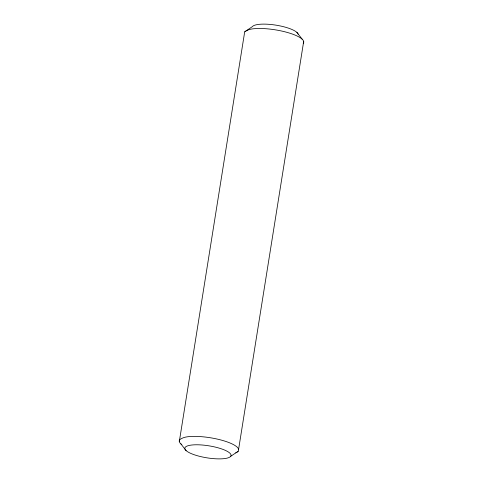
<?xml version="1.0" encoding="UTF-8"?>
<svg xmlns="http://www.w3.org/2000/svg" width="483" height="483" viewBox="0 0 483 483"><rect width="100%" height="100%" fill="white"/><g stroke="black" fill="none" stroke-linecap="round" stroke-linejoin="round"><path stroke-width="0.72" d="M179.308 441.625L244.392 33.719A30.079 7.825 9.1 0 1 244.845 31.721L252.349 26.643A23.395 6.086 9.1 0 1 276.409 25.225A23.395 6.086 9.1 0 1 298.12 34.148M238.608 449.281L303.692 41.375M230.651 456.357A23.395 6.086 9.1 0 0 200.354 444.885A23.395 6.086 9.1 0 0 192.82 454.237A23.395 6.086 9.1 0 0 230.651 456.357L238.155 451.279M244.845 31.721C250.375 27.682 257.825 28.72 264.286 28.618A30.079 7.825 9.1 0 1 303.239 43.373M296.9 32.397L302.123 39.117M180.877 443.883L186.1 450.603M235.716 452.879A30.079 7.825 9.1 0 0 231.17 443.491A30.079 7.825 9.1 0 0 199.201 436.529C192.741 436.632 185.291 435.588 179.761 439.627A30.079 7.825 9.1 0 0 181.831 444.662"/></g></svg>
